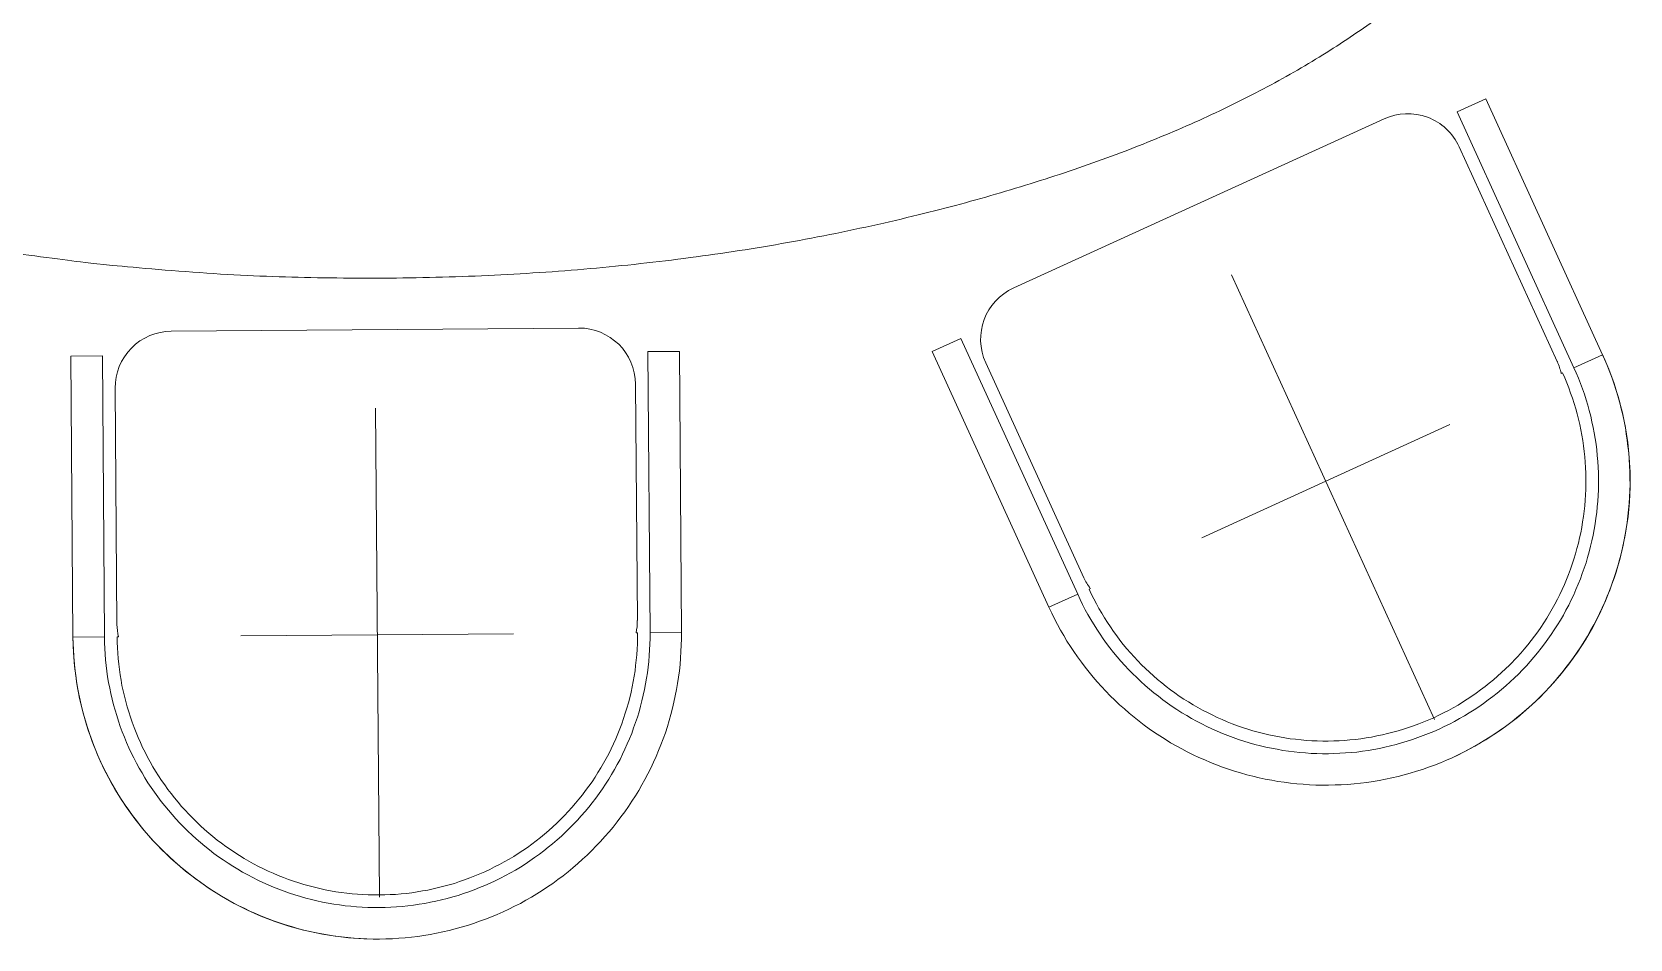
# Model space of a CAD drawing. Header units: millimetres. Extents: x 15905 to 65459, y 54615 to 76704.
# Drawn here: x 22887 to 24410, y 59474 to 60339 of the extents above; entities that cross this region are included whole.
import ezdxf

# ---------------------------------------------------------------- set-up
doc = ezdxf.new("R2010")
doc.units = ezdxf.units.MM
doc.layers.add('Столы', color=250, linetype='Continuous', lineweight=5)

# ---------------------------------------------------------------- blocks, each defined once
blk = doc.blocks.new('ОГ09 на8 персон стол1100х2300')
for p, q in [((-772.9, -384.4), (-745.6, -372)), ((-745.6, -372), (-634.3, -615.8)), ((-1195.5, -552.1), (-842.4, -390.9)), ((-661.5, -628.3), (-772.9, -384.4)), ((-771, -417.5), (-677.4, -622.4)), ((-794.3, -963.6), (-987.8, -539.7)), ((-1610.2, -590.4), (-1998.4, -593.4)), ((-1273.2, -612.8), (-1245.9, -600.4)), ((-1245.9, -600.4), (-1134.5, -844.2)), ((-2064.1, -616.9), (-2094.1, -617.1)), ((-2094.1, -617.1), (-2092.1, -885.1)), ((-2062.1, -884.9), (-2064.1, -616.9)), ((-1514.1, -612.8), (-1544.1, -612.9)), ((-1544.1, -612.9), (-1542.1, -880.9)), ((-1512.1, -880.7), (-1514.1, -612.8)), ((-1161.9, -856.6), (-1273.2, -612.8)), ((-1128.6, -828.4), (-1222.1, -623.5)), ((-677.4, -622.4), (-677.3, -622.7)), ((-634.3, -615.8), (-661.5, -628.3)), ((-631.8, -621.3), (-634.3, -615.8)), ((-629.5, -626.9), (-631.8, -621.3)), ((-673.7, -633.7), (-672.4, -633.2)), ((-673.7, -633.4), (-673.7, -633.7)), ((-672.4, -633.2), (-670.3, -638)), ((-670.3, -638), (-668.4, -642.7)), ((-661.5, -628.3), (-659.3, -633.2)), ((-659.3, -633.2), (-657.2, -638.2)), ((-657.2, -638.2), (-655.3, -643.2)), ((-627.2, -632.5), (-629.5, -626.9)), ((-625.1, -638.3), (-627.2, -632.5)), ((-623.1, -644), (-625.1, -638.3)), ((-2051.9, -647.7), (-2050.2, -872.9)), ((-1554.2, -869.1), (-1555.9, -643.9)), ((-668.4, -642.7), (-666.5, -647.5)), ((-666.5, -647.5), (-664.7, -652.4)), ((-664.7, -652.4), (-663, -657.3)), ((-655.3, -643.2), (-653.4, -648.4)), ((-653.4, -648.4), (-651.5, -653.5)), ((-651.5, -653.5), (-649.9, -658.7)), ((-621.2, -649.8), (-623.1, -644)), ((-619.5, -655.6), (-621.2, -649.8)), ((-1800.1, -1132.9), (-1803.7, -666.9)), ((-1800.1, -1132.9), (-1803.7, -666.9)), ((-663, -657.3), (-661.3, -662.3)), ((-661.3, -662.3), (-659.8, -667.3)), ((-659.8, -667.3), (-658.5, -672.2)), ((-649.9, -658.7), (-648.3, -663.9)), ((-648.3, -663.9), (-646.9, -669.1)), ((-646.9, -669.1), (-645.5, -674.4)), ((-617.9, -661.4), (-619.5, -655.6)), ((-616.4, -667.3), (-617.9, -661.4)), ((-615, -673.2), (-616.4, -667.3)), ((-779.8, -682.2), (-1016.3, -790.3)), ((-658.5, -672.2), (-657.1, -677.3)), ((-657.1, -677.3), (-656, -682.3)), ((-656, -682.3), (-654.9, -687.4)), ((-645.5, -674.4), (-644.3, -679.7)), ((-644.3, -679.7), (-643.1, -685.1)), ((-643.1, -685.1), (-642.2, -690.4)), ((-613.7, -679.2), (-615, -673.2)), ((-612.5, -685.1), (-613.7, -679.2)), ((-611.6, -691.1), (-612.5, -685.1)), ((-654.9, -687.4), (-654, -692.6)), ((-654, -692.6), (-653.1, -697.6)), ((-653.1, -697.6), (-652.4, -702.8)), ((-642.2, -690.4), (-641.2, -695.8)), ((-641.2, -695.8), (-640.4, -701.2)), ((-610.7, -697.2), (-611.6, -691.1)), ((-610, -703.2), (-610.7, -697.2)), ((-652.4, -702.8), (-651.7, -708)), ((-651.7, -708), (-651.2, -713.1)), ((-651.2, -713.1), (-650.8, -718.3)), ((-640.4, -701.2), (-639.7, -706.6)), ((-639.7, -706.6), (-639.2, -712)), ((-639.2, -712), (-638.8, -717.5)), ((-609.3, -709.2), (-610, -703.2)), ((-608.8, -715.3), (-609.3, -709.2)), ((-608.4, -721.3), (-608.8, -715.3)), ((-650.8, -718.3), (-650.4, -723.4)), ((-650.4, -723.4), (-650.1, -728.7)), ((-650.1, -728.7), (-650.1, -733.8)), ((-638.8, -717.5), (-638.4, -722.9)), ((-638.4, -722.9), (-638.2, -728.3)), ((-638.2, -728.3), (-638, -733.8)), ((-608.2, -727.4), (-608.4, -721.3)), ((-608.1, -733.4), (-608.2, -727.4)), ((-650.2, -744.3), (-650.4, -749.4)), ((-650.1, -739), (-650.2, -744.3)), ((-650.1, -733.8), (-650.1, -739)), ((-638.2, -744.6), (-638.4, -750.1)), ((-638.1, -739.2), (-638.2, -744.6)), ((-638, -733.8), (-638.1, -739.2)), ((-608.5, -751.7), (-608.2, -745.6)), ((-608.2, -745.6), (-608, -739.5)), ((-608, -739.5), (-608.1, -733.4)), ((-651.2, -759.8), (-651.8, -764.9)), ((-650.8, -754.6), (-651.2, -759.8)), ((-650.4, -749.4), (-650.8, -754.6)), ((-639.2, -760.9), (-639.8, -766.3)), ((-638.7, -755.5), (-639.2, -760.9)), ((-638.4, -750.1), (-638.7, -755.5)), ((-609.4, -763.7), (-608.9, -757.7)), ((-608.9, -757.7), (-608.5, -751.7)), ((-653.2, -775.2), (-654, -780.4)), ((-652.4, -770.1), (-653.2, -775.2)), ((-651.8, -764.9), (-652.4, -770.1)), ((-640.5, -771.8), (-641.3, -777.1)), ((-639.8, -766.3), (-640.5, -771.8)), ((-611.7, -781.9), (-610.7, -775.8)), ((-610.7, -775.8), (-610, -769.9)), ((-610, -769.9), (-609.4, -763.7)), ((-656.1, -790.5), (-657.3, -795.6)), ((-655, -785.5), (-656.1, -790.5)), ((-654, -780.4), (-655, -785.5)), ((-643.2, -787.8), (-644.4, -793.2)), ((-642.2, -782.5), (-643.2, -787.8)), ((-641.3, -777.1), (-642.2, -782.5)), ((-613.8, -793.8), (-612.7, -787.9)), ((-612.7, -787.9), (-611.7, -781.9)), ((-660, -805.6), (-661.5, -810.7)), ((-658.6, -800.7), (-660, -805.6)), ((-657.3, -795.6), (-658.6, -800.7)), ((-647, -803.7), (-648.5, -809)), ((-645.6, -798.4), (-647, -803.7)), ((-644.4, -793.2), (-645.6, -798.4)), ((-618, -811.5), (-616.5, -805.7)), ((-616.5, -805.7), (-615.1, -799.8)), ((-615.1, -799.8), (-613.8, -793.8)), ((-664.8, -820.4), (-666.7, -825.3)), ((-664.8, -820.4), (-661.5, -810.7)), ((-651.7, -819.4), (-653.5, -824.5)), ((-650, -814.2), (-651.7, -819.4)), ((-648.5, -809), (-650, -814.2)), ((-621.4, -823.2), (-619.7, -817.4)), ((-619.7, -817.4), (-618, -811.5)), ((-1128.6, -828.5), (-1128.6, -828.4)), ((-670.6, -834.9), (-672.7, -839.7)), ((-668.6, -830.1), (-670.6, -834.9)), ((-666.7, -825.3), (-668.6, -830.1)), ((-657.4, -834.6), (-659.6, -839.7)), ((-655.4, -829.6), (-657.4, -834.6)), ((-653.5, -824.5), (-655.4, -829.6)), ((-627.4, -840.4), (-625.3, -834.7)), ((-625.3, -834.7), (-623.3, -828.9)), ((-623.3, -828.9), (-621.4, -823.2)), ((-1134.5, -844.2), (-1161.9, -856.6)), ((-1132.2, -849.1), (-1134.5, -844.2)), ((-1134.5, -844.2), (-1134.5, -844.2)), ((-1129.8, -854), (-1132.2, -849.1)), ((-1123.6, -839.2), (-1122.4, -838.7)), ((-1121.5, -843.9), (-1123.6, -839.2)), ((-1123.6, -839.2), (-1123.6, -839.2)), ((-1122.4, -838.7), (-1122.4, -838.7)), ((-1119.1, -848.6), (-1121.5, -843.9)), ((-1116.7, -853.2), (-1119.1, -848.6)), ((-677.2, -849), (-679.6, -853.6)), ((-674.9, -844.3), (-677.2, -849)), ((-672.7, -839.7), (-674.9, -844.3)), ((-664.1, -849.6), (-666.5, -854.5)), ((-661.7, -844.7), (-664.1, -849.6)), ((-659.6, -839.7), (-661.7, -844.7)), ((-634.5, -857.2), (-632, -851.7)), ((-632, -851.7), (-629.7, -846)), ((-629.7, -846), (-627.4, -840.4)), ((-1161.9, -856.6), (-1161.9, -856.6)), ((-1161.9, -856.6), (-1159.2, -862.1)), ((-1159.2, -862.1), (-1156.6, -867.6)), ((-1156.6, -867.6), (-1153.8, -873)), ((-1127.3, -858.9), (-1129.8, -854)), ((-1124.7, -863.6), (-1127.3, -858.9)), ((-1122, -868.4), (-1124.7, -863.6)), ((-1114.3, -857.7), (-1116.7, -853.2)), ((-1111.6, -862.2), (-1114.3, -857.7)), ((-1109, -866.7), (-1111.6, -862.2)), ((-1106.2, -871.1), (-1109, -866.7)), ((-687.4, -867.1), (-690.2, -871.5)), ((-684.7, -862.7), (-687.4, -867.1)), ((-682.1, -858.1), (-684.7, -862.7)), ((-679.6, -853.6), (-682.1, -858.1)), ((-671.6, -864.1), (-674.4, -868.8)), ((-669.1, -859.3), (-671.6, -864.1)), ((-666.5, -854.5), (-669.1, -859.3)), ((-642.6, -873.5), (-639.8, -868.1)), ((-639.8, -868.1), (-637.1, -862.7)), ((-637.1, -862.7), (-634.5, -857.2)), ((-2050.2, -872.9), (-2050.2, -872.9)), ((-1932.1, -883.9), (-1672.1, -882)), ((-1554, -881), (-1555.4, -881)), ((-1555.4, -881), (-1555.4, -881)), ((-1554.2, -869.2), (-1554.2, -869.1)), ((-1554.1, -886.3), (-1554, -881)), ((-1554, -881), (-1554, -881)), ((-1542.1, -880.9), (-1512.1, -880.7)), ((-1542.1, -880.9), (-1512.1, -880.7)), ((-1542.1, -886.4), (-1542.1, -880.9)), ((-1542.1, -880.9), (-1542.1, -880.9)), ((-1512.1, -880.7), (-1512.1, -880.7)), ((-1512.1, -880.7), (-1512.1, -886.8)), ((-1153.8, -873), (-1150.8, -878.3)), ((-1150.8, -878.3), (-1147.8, -883.6)), ((-1116.3, -877.6), (-1122, -868.4)), ((-1113.2, -882.1), (-1116.3, -877.6)), ((-1110.1, -886.6), (-1113.2, -882.1)), ((-1103.3, -875.4), (-1106.2, -871.1)), ((-1100.3, -879.7), (-1103.3, -875.4)), ((-1097.3, -883.9), (-1100.3, -879.7)), ((-696, -880), (-699.1, -884.3)), ((-693.1, -875.8), (-696, -880)), ((-690.2, -871.5), (-693.1, -875.8)), ((-683.2, -882.6), (-686.3, -887)), ((-680.2, -878.1), (-683.2, -882.6)), ((-677.2, -873.4), (-680.2, -878.1)), ((-674.4, -868.8), (-677.2, -873.4)), ((-648.6, -884.1), (-645.6, -878.8)), ((-645.6, -878.8), (-642.6, -873.5)), ((-2092.1, -885.1), (-2062.1, -884.9)), ((-2092.1, -885.1), (-2062.1, -884.9)), ((-2091.9, -891.2), (-2092.1, -885.1)), ((-2091.7, -897.2), (-2091.9, -891.2)), ((-2091.3, -903.3), (-2091.7, -897.2)), ((-2062.1, -884.9), (-2062, -890.4)), ((-2062, -890.4), (-2061.8, -895.8)), ((-2061.8, -895.8), (-2061.4, -901.2)), ((-2048.7, -884.8), (-2050.1, -884.8)), ((-2050.1, -884.8), (-2050, -890)), ((-2050, -890), (-2049.8, -895.2)), ((-2049.8, -895.2), (-2049.5, -900.4)), ((-1554.8, -901.8), (-1554.5, -896.6)), ((-1554.5, -896.6), (-1554.2, -891.4)), ((-1554.2, -891.4), (-1554.1, -886.3)), ((-1542.8, -902.7), (-1542.5, -897.3)), ((-1542.5, -897.3), (-1542.2, -891.8)), ((-1542.2, -891.8), (-1542.1, -886.4)), ((-1512.3, -892.8), (-1512.6, -898.9)), ((-1512.1, -886.8), (-1512.3, -892.8)), ((-1147.8, -883.6), (-1144.7, -888.8)), ((-1144.7, -888.8), (-1141.4, -893.9)), ((-1141.4, -893.9), (-1138.1, -898.9)), ((-1106.9, -891), (-1110.1, -886.6)), ((-1103.7, -895.3), (-1106.9, -891)), ((-1100.3, -899.7), (-1103.7, -895.3)), ((-1094.2, -888), (-1097.3, -883.9)), ((-1091, -892.1), (-1094.2, -888)), ((-1087.7, -896.1), (-1091, -892.1)), ((-1084.2, -900), (-1087.7, -896.1)), ((-708.8, -896.5), (-712.2, -900.4)), ((-705.4, -892.4), (-708.8, -896.5)), ((-702.2, -888.4), (-705.4, -892.4)), ((-699.1, -884.3), (-702.2, -888.4)), ((-692.8, -895.7), (-696.1, -900)), ((-689.5, -891.5), (-692.8, -895.7)), ((-686.3, -887), (-689.5, -891.5)), ((-658.4, -899.4), (-655, -894.4)), ((-655, -894.4), (-651.8, -889.3)), ((-651.8, -889.3), (-648.6, -884.1)), ((-2090.9, -909.3), (-2091.3, -903.3)), ((-2090.2, -915.5), (-2090.9, -909.3)), ((-2061.4, -901.2), (-2061, -906.6)), ((-2061, -906.6), (-2060.5, -912)), ((-2060.5, -912), (-2059.8, -917.5)), ((-2049.5, -900.4), (-2049, -905.5)), ((-2049, -905.5), (-2048.5, -910.7)), ((-2048.5, -910.7), (-2047.8, -915.9)), ((-1556.4, -917.3), (-1555.8, -912.2)), ((-1555.8, -912.2), (-1555.3, -906.9)), ((-1555.3, -906.9), (-1554.8, -901.8)), ((-1544.6, -919), (-1543.9, -913.6)), ((-1543.9, -913.6), (-1543.3, -908.2)), ((-1543.3, -908.2), (-1542.8, -902.7)), ((-1513.5, -911.1), (-1514.1, -917.1)), ((-1512.9, -905), (-1513.5, -911.1)), ((-1512.6, -898.9), (-1512.9, -905)), ((-1138.1, -898.9), (-1134.6, -903.9)), ((-1134.6, -903.9), (-1131, -908.9)), ((-1131, -908.9), (-1127.4, -913.8)), ((-1127.4, -913.8), (-1123.6, -918.4)), ((-1096.8, -903.8), (-1100.3, -899.7)), ((-1093.3, -908), (-1096.8, -903.8)), ((-1089.6, -912), (-1093.3, -908)), ((-1085.9, -915.9), (-1089.6, -912)), ((-1080.8, -903.9), (-1084.2, -900)), ((-1077.2, -907.6), (-1080.8, -903.9)), ((-1073.6, -911.4), (-1077.2, -907.6)), ((-1069.9, -915.1), (-1073.6, -911.4)), ((-722.8, -911.7), (-726.6, -915.4)), ((-722.8, -911.7), (-715.6, -904.3)), ((-712.2, -900.4), (-715.6, -904.3)), ((-706.8, -912.3), (-710.6, -916.3)), ((-703.2, -908.3), (-706.8, -912.3)), ((-703.2, -908.3), (-696.1, -900)), ((-669.1, -914.1), (-665.4, -909.4)), ((-665.4, -909.4), (-661.8, -904.4)), ((-661.8, -904.4), (-658.4, -899.4)), ((-2089.5, -921.4), (-2090.2, -915.5)), ((-2088.7, -927.5), (-2089.5, -921.4)), ((-2087.7, -933.5), (-2088.7, -927.5)), ((-2059.8, -917.5), (-2059.1, -922.8)), ((-2059.1, -922.8), (-2058.1, -928.2)), ((-2058.1, -928.2), (-2057.1, -933.6)), ((-2047.8, -915.9), (-2047.1, -921)), ((-2047.1, -921), (-2046.3, -926.1)), ((-2046.3, -926.1), (-2045.4, -931.2)), ((-1559.1, -932.6), (-1558.2, -927.5)), ((-1558.2, -927.5), (-1557.3, -922.4)), ((-1557.3, -922.4), (-1556.4, -917.3)), ((-1546.3, -929.7), (-1545.4, -924.3)), ((-1545.4, -924.3), (-1544.6, -919)), ((-1514.9, -923.1), (-1515.8, -929.2)), ((-1514.1, -917.1), (-1514.9, -923.1)), ((-1123.6, -918.4), (-1119.8, -923.2)), ((-1119.8, -923.2), (-1115.8, -927.7)), ((-1115.8, -927.7), (-1111.7, -932.3)), ((-1082.1, -919.8), (-1085.9, -915.9)), ((-1078.2, -923.7), (-1082.1, -919.8)), ((-1074.3, -927.4), (-1078.2, -923.7)), ((-1070.2, -931.1), (-1074.3, -927.4)), ((-1066, -918.6), (-1069.9, -915.1)), ((-1062.2, -922.1), (-1066, -918.6)), ((-1058.3, -925.5), (-1062.2, -922.1)), ((-1054.4, -928.8), (-1058.3, -925.5)), ((-1050.3, -932), (-1054.4, -928.8)), ((-742.2, -929.1), (-746.2, -932.3)), ((-738.2, -925.8), (-742.2, -929.1)), ((-734.2, -922.4), (-738.2, -925.8)), ((-730.4, -918.9), (-734.2, -922.4)), ((-726.6, -915.4), (-730.4, -918.9)), ((-722.3, -927.8), (-726.3, -931.4)), ((-718.2, -924), (-722.3, -927.8)), ((-714.4, -920.3), (-718.2, -924)), ((-710.6, -916.3), (-714.4, -920.3)), ((-684.8, -932.7), (-680.7, -928.2)), ((-680.7, -928.2), (-676.8, -923.6)), ((-676.8, -923.6), (-672.9, -919)), ((-672.9, -919), (-669.1, -914.1)), ((-2086.5, -939.4), (-2087.7, -933.5)), ((-2085.3, -945.3), (-2086.5, -939.4)), ((-2057.1, -933.6), (-2056, -938.9)), ((-2056, -938.9), (-2054.7, -944.2)), ((-2054.7, -944.2), (-2053.4, -949.5)), ((-2045.4, -931.2), (-2044.3, -936.4)), ((-2044.3, -936.4), (-2043.1, -941.4)), ((-2043.1, -941.4), (-2041.8, -946.4)), ((-1562.7, -947.8), (-1561.4, -942.8)), ((-1561.4, -942.8), (-1560.2, -937.7)), ((-1560.2, -937.7), (-1559.1, -932.6)), ((-1549.8, -945.7), (-1548.6, -940.4)), ((-1548.6, -940.4), (-1547.4, -935.1)), ((-1547.4, -935.1), (-1546.3, -929.7)), ((-1518, -941), (-1519.3, -947)), ((-1516.8, -935.1), (-1518, -941)), ((-1515.8, -929.2), (-1516.8, -935.1)), ((-1111.7, -932.3), (-1107.6, -936.7)), ((-1107.6, -936.7), (-1103.4, -941.1)), ((-1103.4, -941.1), (-1099, -945.3)), ((-1066, -934.6), (-1070.2, -931.1)), ((-1061.9, -938.1), (-1066, -934.6)), ((-1057.6, -941.5), (-1061.9, -938.1)), ((-1053.3, -944.8), (-1057.6, -941.5)), ((-1046.1, -935.2), (-1050.3, -932)), ((-1041.9, -938.3), (-1046.1, -935.2)), ((-1037.7, -941.2), (-1041.9, -938.3)), ((-1033.4, -944.1), (-1037.7, -941.2)), ((-1028.9, -946.9), (-1033.4, -944.1)), ((-763.2, -944.3), (-767.6, -947.1)), ((-758.9, -941.4), (-763.2, -944.3)), ((-754.6, -938.4), (-758.9, -941.4)), ((-750.4, -935.4), (-754.6, -938.4)), ((-746.2, -932.3), (-750.4, -935.4)), ((-738.9, -941.8), (-743.3, -945)), ((-734.6, -938.4), (-738.9, -941.8)), ((-730.4, -935), (-734.6, -938.4)), ((-726.3, -931.4), (-730.4, -935)), ((-697.5, -945.8), (-693.2, -941.5)), ((-693.2, -941.5), (-688.9, -937.2)), ((-688.9, -937.2), (-684.8, -932.7)), ((-2083.9, -951.3), (-2085.3, -945.3)), ((-2082.4, -957.2), (-2083.9, -951.3)), ((-2080.8, -963), (-2082.4, -957.2)), ((-2053.4, -949.5), (-2052, -954.7)), ((-2052, -954.7), (-2050.4, -959.9)), ((-2041.8, -946.4), (-2040.5, -951.4)), ((-2040.5, -951.4), (-2039, -956.3)), ((-2039, -956.3), (-2037.4, -961.3)), ((-1567.3, -962.6), (-1565.7, -957.7)), ((-1565.7, -957.7), (-1564.1, -952.8)), ((-1564.1, -952.8), (-1562.7, -947.8)), ((-1554.2, -961.3), (-1552.6, -956.2)), ((-1552.6, -956.2), (-1551.2, -951)), ((-1551.2, -951), (-1549.8, -945.7)), ((-1522.2, -958.8), (-1523.8, -964.7)), ((-1520.6, -952.9), (-1522.2, -958.8)), ((-1519.3, -947), (-1520.6, -952.9)), ((-1099, -945.3), (-1094.5, -949.5)), ((-1094.5, -949.5), (-1090, -953.5)), ((-1090, -953.5), (-1085.5, -957.5)), ((-1085.5, -957.5), (-1080.8, -961.4)), ((-1048.9, -948), (-1053.3, -944.8)), ((-1044.5, -951.1), (-1048.9, -948)), ((-1039.9, -954.1), (-1044.5, -951.1)), ((-1035.3, -957.1), (-1039.9, -954.1)), ((-1030.6, -959.8), (-1035.3, -957.1)), ((-1024.5, -949.5), (-1028.9, -946.9)), ((-1020, -952.1), (-1024.5, -949.5)), ((-1015.5, -954.7), (-1020, -952.1)), ((-1010.9, -957), (-1015.5, -954.7)), ((-1006.2, -959.3), (-1010.9, -957)), ((-1001.5, -961.6), (-1006.2, -959.3)), ((-790.4, -959.6), (-795.1, -961.9)), ((-785.7, -957.3), (-790.4, -959.6)), ((-781.1, -954.9), (-785.7, -957.3)), ((-776.5, -952.4), (-781.1, -954.9)), ((-772, -949.9), (-776.5, -952.4)), ((-767.6, -947.1), (-772, -949.9)), ((-761.3, -957.4), (-765.9, -960.1)), ((-756.6, -954.4), (-761.3, -957.4)), ((-752.1, -951.4), (-756.6, -954.4)), ((-747.7, -948.3), (-752.1, -951.4)), ((-743.3, -945), (-747.7, -948.3)), ((-715.8, -961.8), (-711.1, -957.9)), ((-711.1, -957.9), (-706.4, -953.9)), ((-706.4, -953.9), (-702, -949.8)), ((-702, -949.8), (-697.5, -945.8)), ((-2079.1, -968.8), (-2080.8, -963)), ((-2077.2, -974.6), (-2079.1, -968.8)), ((-2075.2, -980.4), (-2077.2, -974.6)), ((-2050.4, -959.9), (-2048.7, -965.1)), ((-2048.7, -965.1), (-2047, -970.3)), ((-2047, -970.3), (-2045.1, -975.4)), ((-2037.4, -961.3), (-2035.7, -966.3)), ((-2035.7, -966.3), (-2033.9, -971.1)), ((-2033.9, -971.1), (-2031.9, -976)), ((-1572.8, -977.3), (-1570.8, -972.5)), ((-1570.8, -972.5), (-1569, -967.6)), ((-1569, -967.6), (-1567.3, -962.6)), ((-1559.6, -976.8), (-1557.7, -971.6)), ((-1557.7, -971.6), (-1555.9, -966.5)), ((-1555.9, -966.5), (-1554.2, -961.3)), ((-1525.6, -970.4), (-1527.5, -976.2)), ((-1523.8, -964.7), (-1525.6, -970.4)), ((-1080.8, -961.4), (-1076, -965.2)), ((-1076, -965.2), (-1071.2, -968.9)), ((-1071.2, -968.9), (-1066.3, -972.5)), ((-1066.3, -972.5), (-1061.3, -975.9)), ((-1025.9, -962.6), (-1030.6, -959.8)), ((-1021.1, -965.2), (-1025.9, -962.6)), ((-1016.3, -967.8), (-1021.1, -965.2)), ((-1011.5, -970.2), (-1016.3, -967.8)), ((-1006.5, -972.5), (-1011.5, -970.2)), ((-1001.5, -974.7), (-1006.5, -972.5)), ((-996.8, -963.7), (-1001.5, -961.6)), ((-996.5, -976.9), (-1001.5, -974.7)), ((-992, -965.7), (-996.8, -963.7)), ((-987.2, -967.6), (-992, -965.7)), ((-982.3, -969.5), (-987.2, -967.6)), ((-977.4, -971.2), (-982.3, -969.5)), ((-972.4, -972.8), (-977.4, -971.2)), ((-967.5, -974.3), (-972.4, -972.8)), ((-962.5, -975.7), (-967.5, -974.3)), ((-829.1, -974.4), (-834.1, -975.8)), ((-824.1, -972.9), (-829.1, -974.4)), ((-819.2, -971.3), (-824.1, -972.9)), ((-814.3, -969.6), (-819.2, -971.3)), ((-809.4, -967.8), (-814.3, -969.6)), ((-804.6, -965.9), (-809.4, -967.8)), ((-799.8, -963.9), (-804.6, -965.9)), ((-795.1, -961.9), (-799.8, -963.9)), ((-790, -972.7), (-795.1, -975)), ((-785.2, -970.4), (-790, -972.7)), ((-780.2, -968), (-785.2, -970.4)), ((-775.4, -965.4), (-780.2, -968)), ((-770.6, -962.8), (-775.4, -965.4)), ((-765.9, -960.1), (-770.6, -962.8)), ((-735.3, -976.2), (-730.3, -972.7)), ((-730.3, -972.7), (-725.4, -969.2)), ((-725.4, -969.2), (-720.5, -965.5)), ((-720.5, -965.5), (-715.8, -961.8)), ((-2073.2, -986), (-2075.2, -980.4)), ((-2070.9, -991.7), (-2073.2, -986)), ((-2045.1, -975.4), (-2043.1, -980.5)), ((-2043.1, -980.5), (-2041, -985.5)), ((-2041, -985.5), (-2038.9, -990.5)), ((-2031.9, -976), (-2030, -980.7)), ((-2030, -980.7), (-2027.8, -985.5)), ((-2027.8, -985.5), (-2025.7, -990.2)), ((-1579.1, -991.5), (-1576.9, -986.8)), ((-1576.9, -986.8), (-1574.7, -982)), ((-1574.7, -982), (-1572.8, -977.3)), ((-1566, -991.8), (-1563.8, -986.9)), ((-1563.8, -986.9), (-1561.7, -981.9)), ((-1561.7, -981.9), (-1559.6, -976.8)), ((-1531.7, -987.7), (-1533.9, -993.3)), ((-1529.5, -981.9), (-1531.7, -987.7)), ((-1527.5, -976.2), (-1529.5, -981.9)), ((-1061.3, -975.9), (-1056.3, -979.3)), ((-1056.3, -979.3), (-1051.1, -982.5)), ((-1051.1, -982.5), (-1046, -985.7)), ((-1046, -985.7), (-1040.6, -988.7)), ((-1040.6, -988.7), (-1035.3, -991.7)), ((-991.5, -978.9), (-996.5, -976.9)), ((-986.4, -980.8), (-991.5, -978.9)), ((-981.2, -982.6), (-986.4, -980.8)), ((-976.1, -984.3), (-981.2, -982.6)), ((-970.9, -985.8), (-976.1, -984.3)), ((-965.6, -987.3), (-970.9, -985.8)), ((-960.3, -988.7), (-965.6, -987.3)), ((-957.5, -977), (-962.5, -975.7)), ((-955.1, -989.9), (-960.3, -988.7)), ((-952.4, -978.2), (-957.5, -977)), ((-949.7, -991), (-955.1, -989.9)), ((-947.3, -979.3), (-952.4, -978.2)), ((-942.2, -980.2), (-947.3, -979.3)), ((-937.1, -981.1), (-942.2, -980.2)), ((-931.9, -981.9), (-937.1, -981.1)), ((-926.8, -982.5), (-931.9, -981.9)), ((-921.6, -983.1), (-926.8, -982.5)), ((-916.4, -983.5), (-921.6, -983.1)), ((-911.3, -983.9), (-916.4, -983.5)), ((-906.1, -984.1), (-911.3, -983.9)), ((-900.9, -984.2), (-906.1, -984.1)), ((-895.7, -984.2), (-900.9, -984.2)), ((-890.5, -984.1), (-895.7, -984.2)), ((-885.3, -983.8), (-890.5, -984.1)), ((-880.1, -983.5), (-885.3, -983.8)), ((-875, -983.1), (-880.1, -983.5)), ((-869.8, -982.6), (-875, -983.1)), ((-864.6, -981.9), (-869.8, -982.6)), ((-859.5, -981.2), (-864.6, -981.9)), ((-854.4, -980.3), (-859.5, -981.2)), ((-849.3, -979.3), (-854.4, -980.3)), ((-844.1, -978.3), (-849.3, -979.3)), ((-841.6, -990), (-846.9, -991.2)), ((-839.1, -977.1), (-844.1, -978.3)), ((-836.3, -988.8), (-841.6, -990)), ((-834.1, -975.8), (-839.1, -977.1)), ((-831, -987.4), (-836.3, -988.8)), ((-825.7, -986), (-831, -987.4)), ((-820.6, -984.4), (-825.7, -986)), ((-815.4, -982.8), (-820.6, -984.4)), ((-810.3, -980.9), (-815.4, -982.8)), ((-805.1, -979), (-810.3, -980.9)), ((-800.1, -977), (-805.1, -979)), ((-795.1, -975), (-800.1, -977)), ((-761.3, -992), (-756, -989)), ((-756, -989), (-750.6, -986)), ((-750.6, -986), (-745.5, -982.9)), ((-745.5, -982.9), (-740.3, -979.6)), ((-740.3, -979.6), (-735.3, -976.2)), ((-2068.6, -997.3), (-2070.9, -991.7)), ((-2066.1, -1002.9), (-2068.6, -997.3)), ((-2063.5, -1008.4), (-2066.1, -1002.9)), ((-2038.9, -990.5), (-2036.5, -995.4)), ((-2036.5, -995.4), (-2034.1, -1000.3)), ((-2034.1, -1000.3), (-2031.5, -1005.1)), ((-2031.5, -1005.1), (-2028.9, -1009.9)), ((-2025.7, -990.2), (-2023.4, -994.9)), ((-2023.4, -994.9), (-2021, -999.4)), ((-2021, -999.4), (-2018.6, -1004)), ((-2018.6, -1004), (-2015.9, -1008.6)), ((-1586.4, -1005.3), (-1583.8, -1000.8)), ((-1583.8, -1000.8), (-1581.5, -996.2)), ((-1581.5, -996.2), (-1579.1, -991.5)), ((-1573.3, -1006.4), (-1570.7, -1001.6)), ((-1570.7, -1001.6), (-1568.4, -996.8)), ((-1568.4, -996.8), (-1566, -991.8)), ((-1538.7, -1004.4), (-1541.3, -1009.9)), ((-1536.3, -998.9), (-1538.7, -1004.4)), ((-1533.9, -993.3), (-1536.3, -998.9)), ((-1035.3, -991.7), (-1030, -994.4)), ((-1030, -994.4), (-1024.5, -997.2)), ((-1024.5, -997.2), (-1019.1, -999.8)), ((-1019.1, -999.8), (-1013.4, -1002.2)), ((-1013.4, -1002.2), (-1007.9, -1004.6)), ((-1007.9, -1004.6), (-1002.2, -1006.8)), ((-944.4, -992), (-949.7, -991)), ((-939, -993), (-944.4, -992)), ((-933.6, -993.8), (-939, -993)), ((-922.8, -995.1), (-933.6, -993.8)), ((-917.4, -995.5), (-922.8, -995.1)), ((-912, -995.9), (-917.4, -995.5)), ((-906.5, -996.1), (-912, -995.9)), ((-901.1, -996.2), (-906.5, -996.1)), ((-895.5, -996.2), (-901.1, -996.2)), ((-890.2, -996.1), (-895.5, -996.2)), ((-884.7, -995.8), (-890.2, -996.1)), ((-879.3, -995.5), (-884.7, -995.8)), ((-873.9, -995), (-879.3, -995.5)), ((-868.4, -994.6), (-873.9, -995)), ((-863, -993.8), (-868.4, -994.6)), ((-857.7, -993.1), (-863, -993.8)), ((-852.3, -992.1), (-857.7, -993.1)), ((-846.9, -991.2), (-852.3, -992.1)), ((-794.4, -1007.1), (-788.7, -1004.8)), ((-788.7, -1004.8), (-783.1, -1002.5)), ((-783.1, -1002.5), (-777.6, -1000)), ((-777.6, -1000), (-772.1, -997.5)), ((-772.1, -997.5), (-766.6, -994.7)), ((-766.6, -994.7), (-761.3, -992)), ((-2060.9, -1013.8), (-2063.5, -1008.4)), ((-2058, -1019.2), (-2060.9, -1013.8)), ((-2055.2, -1024.6), (-2058, -1019.2)), ((-2028.9, -1009.9), (-2026.3, -1014.6)), ((-2026.3, -1014.6), (-2023.5, -1019.2)), ((-2023.5, -1019.2), (-2020.6, -1023.9)), ((-2015.9, -1008.6), (-2013.3, -1012.9)), ((-2013.3, -1012.9), (-2010.5, -1017.4)), ((-2010.5, -1017.4), (-2007.6, -1021.7)), ((-1597.4, -1022.9), (-1594.5, -1018.6)), ((-1594.5, -1018.6), (-1591.7, -1014.2)), ((-1591.7, -1014.2), (-1589, -1009.8)), ((-1589, -1009.8), (-1586.4, -1005.3)), ((-1581.5, -1020.6), (-1578.8, -1015.9)), ((-1578.8, -1015.9), (-1575.9, -1011.2)), ((-1575.9, -1011.2), (-1573.3, -1006.4)), ((-1544.1, -1015.3), (-1546.9, -1020.7)), ((-1541.3, -1009.9), (-1544.1, -1015.3)), ((-1002.2, -1006.8), (-996.5, -1009)), ((-996.5, -1009), (-990.8, -1010.9)), ((-990.8, -1010.9), (-985.1, -1012.9)), ((-985.1, -1012.9), (-979.3, -1014.6)), ((-979.3, -1014.6), (-973.4, -1016.3)), ((-973.4, -1016.3), (-967.5, -1017.7)), ((-967.5, -1017.7), (-961.6, -1019.2)), ((-961.6, -1019.2), (-955.7, -1020.4)), ((-955.7, -1020.4), (-949.6, -1021.6)), ((-841.1, -1020.5), (-835.1, -1019.3)), ((-835.1, -1019.3), (-829.1, -1017.9)), ((-829.1, -1017.9), (-823.3, -1016.4)), ((-823.3, -1016.4), (-817.5, -1014.8)), ((-817.5, -1014.8), (-811.6, -1013)), ((-811.6, -1013), (-805.9, -1011.2)), ((-805.9, -1011.2), (-800.1, -1009.1)), ((-800.1, -1009.1), (-794.4, -1007.1)), ((-2052.1, -1029.9), (-2055.2, -1024.6)), ((-2048.9, -1035), (-2052.1, -1029.9)), ((-2045.8, -1040.2), (-2048.9, -1035)), ((-2020.6, -1023.9), (-2017.6, -1028.5)), ((-2017.6, -1028.5), (-2014.5, -1032.9)), ((-2014.5, -1032.9), (-2011.3, -1037.3)), ((-2007.6, -1021.7), (-2004.6, -1025.9)), ((-2004.6, -1025.9), (-2001.7, -1030.2)), ((-2001.7, -1030.2), (-1998.5, -1034.3)), ((-1998.5, -1034.3), (-1995.3, -1038.4)), ((-1609.8, -1039.5), (-1606.6, -1035.5)), ((-1606.6, -1035.5), (-1603.5, -1031.4)), ((-1603.5, -1031.4), (-1600.4, -1027.2)), ((-1600.4, -1027.2), (-1597.4, -1022.9)), ((-1593.9, -1038.6), (-1590.6, -1034.2)), ((-1590.6, -1034.2), (-1587.5, -1029.7)), ((-1587.5, -1029.7), (-1584.4, -1025.1)), ((-1584.4, -1025.1), (-1581.5, -1020.6)), ((-1552.9, -1031.2), (-1556, -1036.4)), ((-1549.8, -1026), (-1552.9, -1031.2)), ((-1546.9, -1020.7), (-1549.8, -1026)), ((-949.6, -1021.6), (-943.7, -1022.6)), ((-943.7, -1022.6), (-937.7, -1023.5)), ((-937.7, -1023.5), (-931.7, -1024.2)), ((-931.7, -1024.2), (-925.6, -1024.9)), ((-925.6, -1024.9), (-919.5, -1025.4)), ((-919.5, -1025.4), (-913.5, -1025.8)), ((-913.5, -1025.8), (-907.5, -1026.1)), ((-907.5, -1026.1), (-901.3, -1026.2)), ((-901.3, -1026.2), (-895.3, -1026.1)), ((-895.3, -1026.1), (-889.2, -1026)), ((-889.2, -1026), (-883.2, -1025.9)), ((-883.2, -1025.9), (-877.2, -1025.5)), ((-877.2, -1025.5), (-871.1, -1025)), ((-871.1, -1025), (-865, -1024.3)), ((-865, -1024.3), (-859, -1023.6)), ((-859, -1023.6), (-853, -1022.7)), ((-853, -1022.7), (-847.1, -1021.7)), ((-847.1, -1021.7), (-841.1, -1020.5)), ((-2042.4, -1045.3), (-2045.8, -1040.2)), ((-2039, -1050.2), (-2042.4, -1045.3)), ((-2035.4, -1055.2), (-2039, -1050.2)), ((-2011.3, -1037.3), (-2008, -1041.7)), ((-2008, -1041.7), (-2004.6, -1045.9)), ((-2004.6, -1045.9), (-2001.2, -1050.2)), ((-2001.2, -1050.2), (-1997.6, -1054.3)), ((-1995.3, -1038.4), (-1992, -1042.4)), ((-1992, -1042.4), (-1988.6, -1046.4)), ((-1988.6, -1046.4), (-1985.2, -1050.2)), ((-1985.2, -1050.2), (-1981.6, -1054)), ((-1620, -1051.4), (-1616.6, -1047.4)), ((-1616.6, -1047.4), (-1613.1, -1043.5)), ((-1613.1, -1043.5), (-1609.8, -1039.5)), ((-1604, -1051.4), (-1600.5, -1047.1)), ((-1600.5, -1047.1), (-1597.1, -1042.9)), ((-1597.1, -1042.9), (-1593.9, -1038.6)), ((-1562.7, -1046.6), (-1566.2, -1051.6)), ((-1559.3, -1041.6), (-1562.7, -1046.6)), ((-1556, -1036.4), (-1559.3, -1041.6)), ((-2031.7, -1060), (-2035.4, -1055.2)), ((-2028, -1064.7), (-2031.7, -1060)), ((-2024.1, -1069.5), (-2028, -1064.7)), ((-1997.6, -1054.3), (-1994, -1058.3)), ((-1994, -1058.3), (-1990.3, -1062.4)), ((-1990.3, -1062.4), (-1986.5, -1066.2)), ((-1986.5, -1066.2), (-1982.6, -1070)), ((-1981.6, -1054), (-1977.9, -1057.8)), ((-1977.9, -1057.8), (-1974.2, -1061.4)), ((-1974.2, -1061.4), (-1970.5, -1064.9)), ((-1970.5, -1064.9), (-1966.6, -1068.5)), ((-1638.6, -1069.4), (-1634.8, -1066)), ((-1634.8, -1066), (-1631, -1062.4)), ((-1631, -1062.4), (-1627.2, -1058.7)), ((-1627.2, -1058.7), (-1623.6, -1055.1)), ((-1623.6, -1055.1), (-1620, -1051.4)), ((-1618.7, -1067.3), (-1614.9, -1063.4)), ((-1614.9, -1063.4), (-1611.2, -1059.5)), ((-1611.2, -1059.5), (-1607.6, -1055.4)), ((-1607.6, -1055.4), (-1604, -1051.4)), ((-1577.3, -1066.1), (-1581.1, -1070.7)), ((-1573.4, -1061.3), (-1577.3, -1066.1)), ((-1569.8, -1056.5), (-1573.4, -1061.3)), ((-1566.2, -1051.6), (-1569.8, -1056.5)), ((-2020.2, -1074.1), (-2024.1, -1069.5)), ((-2016.2, -1078.6), (-2020.2, -1074.1)), ((-2012, -1083.1), (-2016.2, -1078.6)), ((-1982.6, -1070), (-1978.6, -1073.8)), ((-1978.6, -1073.8), (-1974.6, -1077.4)), ((-1974.6, -1077.4), (-1970.5, -1081)), ((-1970.5, -1081), (-1966.3, -1084.5)), ((-1966.6, -1068.5), (-1962.7, -1071.9)), ((-1962.7, -1071.9), (-1958.7, -1075.2)), ((-1958.7, -1075.2), (-1954.6, -1078.5)), ((-1954.6, -1078.5), (-1950.6, -1081.6)), ((-1654.8, -1082.5), (-1650.6, -1079.3)), ((-1650.6, -1079.3), (-1646.6, -1076.1)), ((-1646.6, -1076.1), (-1642.6, -1072.8)), ((-1642.6, -1072.8), (-1638.6, -1069.4)), ((-1634.9, -1082), (-1630.7, -1078.4)), ((-1630.7, -1078.4), (-1626.6, -1074.8)), ((-1626.6, -1074.8), (-1622.7, -1071.1)), ((-1622.7, -1071.1), (-1618.7, -1067.3)), ((-1589.2, -1079.8), (-1593.3, -1084.2)), ((-1585.2, -1075.3), (-1589.2, -1079.8)), ((-1581.1, -1070.7), (-1585.2, -1075.3)), ((-2007.7, -1087.4), (-2012, -1083.1)), ((-2003.4, -1091.6), (-2007.7, -1087.4)), ((-1999, -1095.8), (-2003.4, -1091.6)), ((-1994.5, -1099.9), (-1999, -1095.8)), ((-1966.3, -1084.5), (-1962.1, -1087.9)), ((-1962.1, -1087.9), (-1957.7, -1091.2)), ((-1957.7, -1091.2), (-1953.3, -1094.4)), ((-1953.3, -1094.4), (-1948.9, -1097.5)), ((-1950.6, -1081.6), (-1946.3, -1084.6)), ((-1946.3, -1084.6), (-1942.1, -1087.6)), ((-1942.1, -1087.6), (-1937.8, -1090.5)), ((-1937.8, -1090.5), (-1933.4, -1093.3)), ((-1933.4, -1093.3), (-1929, -1096.1)), ((-1929, -1096.1), (-1924.4, -1098.6)), ((-1681, -1099.3), (-1676.5, -1096.7)), ((-1676.5, -1096.7), (-1672, -1094.1)), ((-1672, -1094.1), (-1667.7, -1091.3)), ((-1667.7, -1091.3), (-1663.3, -1088.5)), ((-1663.3, -1088.5), (-1659, -1085.5)), ((-1659, -1085.5), (-1654.8, -1082.5)), ((-1656.6, -1098.4), (-1652.1, -1095.3)), ((-1652.1, -1095.3), (-1647.6, -1092.1)), ((-1647.6, -1092.1), (-1643.3, -1088.8)), ((-1643.3, -1088.8), (-1639.1, -1085.4)), ((-1639.1, -1085.4), (-1634.9, -1082)), ((-1602, -1092.8), (-1606.5, -1096.9)), ((-1597.6, -1088.6), (-1602, -1092.8)), ((-1593.3, -1084.2), (-1597.6, -1088.6)), ((-1989.9, -1103.9), (-1994.5, -1099.9)), ((-1985.3, -1107.7), (-1989.9, -1103.9)), ((-1980.5, -1111.5), (-1985.3, -1107.7)), ((-1975.7, -1115.2), (-1980.5, -1111.5)), ((-1948.9, -1097.5), (-1944.3, -1100.5)), ((-1944.3, -1100.5), (-1939.7, -1103.4)), ((-1939.7, -1103.4), (-1935, -1106.4)), ((-1935, -1106.4), (-1930.4, -1109.1)), ((-1930.4, -1109.1), (-1925.6, -1111.7)), ((-1925.6, -1111.7), (-1920.7, -1114.2)), ((-1924.4, -1098.6), (-1919.9, -1101.1)), ((-1919.9, -1101.1), (-1915.3, -1103.6)), ((-1915.3, -1103.6), (-1910.6, -1105.9)), ((-1910.6, -1105.9), (-1906, -1108.1)), ((-1906, -1108.1), (-1901.2, -1110.2)), ((-1901.2, -1110.2), (-1896.5, -1112.2)), ((-1709.1, -1112.7), (-1704.2, -1110.8)), ((-1704.2, -1110.8), (-1699.5, -1108.7)), ((-1699.5, -1108.7), (-1694.8, -1106.5)), ((-1694.8, -1106.5), (-1690.2, -1104.2)), ((-1690.2, -1104.2), (-1685.5, -1101.9)), ((-1685.5, -1101.9), (-1681, -1099.3)), ((-1679.9, -1112.3), (-1675.1, -1109.8)), ((-1675.1, -1109.8), (-1670.4, -1107.1)), ((-1670.4, -1107.1), (-1665.7, -1104.3)), ((-1665.7, -1104.3), (-1661.1, -1101.4)), ((-1661.1, -1101.4), (-1656.6, -1098.4)), ((-1620.2, -1108.8), (-1625, -1112.5)), ((-1615.6, -1104.9), (-1620.2, -1108.8)), ((-1611, -1101), (-1615.6, -1104.9)), ((-1606.5, -1096.9), (-1611, -1101)), ((-1970.7, -1118.8), (-1975.7, -1115.2)), ((-1965.8, -1122.3), (-1970.7, -1118.8)), ((-1960.7, -1125.7), (-1965.8, -1122.3)), ((-1955.6, -1129), (-1960.7, -1125.7)), ((-1920.7, -1114.2), (-1916, -1116.7)), ((-1916, -1116.7), (-1911, -1119)), ((-1911, -1119), (-1906.1, -1121.2)), ((-1906.1, -1121.2), (-1901.1, -1123.4)), ((-1901.1, -1123.4), (-1896, -1125.3)), ((-1896.5, -1112.2), (-1891.6, -1114.2)), ((-1896, -1125.3), (-1890.8, -1127.3)), ((-1891.6, -1114.2), (-1886.7, -1116)), ((-1886.7, -1116), (-1881.9, -1117.8)), ((-1881.9, -1117.8), (-1876.9, -1119.4)), ((-1876.9, -1119.4), (-1872, -1120.8)), ((-1872, -1120.8), (-1867, -1122.3)), ((-1867, -1122.3), (-1862, -1123.5)), ((-1862, -1123.5), (-1856.9, -1124.8)), ((-1856.9, -1124.8), (-1851.8, -1125.9)), ((-1851.8, -1125.9), (-1846.7, -1126.9)), ((-1846.7, -1126.9), (-1841.6, -1127.8)), ((-1764, -1128), (-1758.9, -1127.1)), ((-1758.9, -1127.1), (-1753.8, -1126.2)), ((-1753.8, -1126.2), (-1748.7, -1125.1)), ((-1748.7, -1125.1), (-1743.7, -1123.9)), ((-1743.7, -1123.9), (-1738.6, -1122.6)), ((-1738.6, -1122.6), (-1733.6, -1121.3)), ((-1733.6, -1121.3), (-1728.6, -1119.8)), ((-1728.6, -1119.8), (-1723.7, -1118.2)), ((-1723.7, -1118.2), (-1718.8, -1116.5)), ((-1718.8, -1116.5), (-1713.9, -1114.7)), ((-1714.7, -1127.8), (-1709.6, -1125.9)), ((-1713.9, -1114.7), (-1709.1, -1112.7)), ((-1709.6, -1125.9), (-1704.5, -1123.9)), ((-1704.5, -1123.9), (-1699.5, -1121.9)), ((-1699.5, -1121.9), (-1694.6, -1119.6)), ((-1694.6, -1119.6), (-1689.6, -1117.3)), ((-1689.6, -1117.3), (-1684.7, -1114.9)), ((-1684.7, -1114.9), (-1679.9, -1112.3)), ((-1644.9, -1126.5), (-1649.9, -1129.8)), ((-1639.8, -1123.2), (-1644.9, -1126.5)), ((-1634.8, -1119.8), (-1639.8, -1123.2)), ((-1629.9, -1116.2), (-1634.8, -1119.8)), ((-1625, -1112.5), (-1629.9, -1116.2)), ((-1950.5, -1132.1), (-1955.6, -1129)), ((-1945.2, -1135.2), (-1950.5, -1132.1)), ((-1939.9, -1138.1), (-1945.2, -1135.2)), ((-1934.5, -1140.9), (-1939.9, -1138.1)), ((-1929, -1143.6), (-1934.5, -1140.9)), ((-1890.8, -1127.3), (-1885.7, -1129.1)), ((-1885.7, -1129.1), (-1880.5, -1130.8)), ((-1880.5, -1130.8), (-1875.4, -1132.3)), ((-1875.4, -1132.3), (-1870.2, -1133.9)), ((-1870.2, -1133.9), (-1864.9, -1135.2)), ((-1864.9, -1135.2), (-1859.6, -1136.5)), ((-1859.6, -1136.5), (-1854.2, -1137.6)), ((-1854.2, -1137.6), (-1848.8, -1138.7)), ((-1848.8, -1138.7), (-1843.5, -1139.6)), ((-1843.5, -1139.6), (-1838.1, -1140.4)), ((-1841.6, -1127.8), (-1836.4, -1128.5)), ((-1838.1, -1140.4), (-1832.7, -1141.1)), ((-1836.4, -1128.5), (-1831.2, -1129.2)), ((-1832.7, -1141.1), (-1827.3, -1141.7)), ((-1831.2, -1129.2), (-1826.1, -1129.8)), ((-1827.3, -1141.7), (-1821.9, -1142.1)), ((-1826.1, -1129.8), (-1821, -1130.2)), ((-1821.9, -1142.1), (-1816.4, -1142.5)), ((-1821, -1130.2), (-1815.8, -1130.5)), ((-1815.8, -1130.5), (-1810.6, -1130.8)), ((-1810.6, -1130.8), (-1805.5, -1130.9)), ((-1805.5, -1130.9), (-1800.2, -1130.9)), ((-1800.2, -1130.9), (-1795, -1130.8)), ((-1795, -1130.8), (-1789.8, -1130.6)), ((-1789.8, -1130.6), (-1784.7, -1130.3)), ((-1789.3, -1142.6), (-1783.8, -1142.2)), ((-1784.7, -1130.3), (-1779.4, -1129.9)), ((-1783.8, -1142.2), (-1778.4, -1141.9)), ((-1779.4, -1129.9), (-1774.3, -1129.4)), ((-1778.4, -1141.9), (-1773, -1141.3)), ((-1774.3, -1129.4), (-1769.1, -1128.7)), ((-1773, -1141.3), (-1767.6, -1140.6)), ((-1769.1, -1128.7), (-1764, -1128)), ((-1767.6, -1140.6), (-1762.2, -1139.8)), ((-1762.2, -1139.8), (-1756.8, -1139)), ((-1756.8, -1139), (-1751.4, -1137.9)), ((-1751.4, -1137.9), (-1746.1, -1136.8)), ((-1746.1, -1136.8), (-1740.8, -1135.6)), ((-1740.8, -1135.6), (-1735.5, -1134.2)), ((-1735.5, -1134.2), (-1730.2, -1132.8)), ((-1730.2, -1132.8), (-1725.1, -1131.3)), ((-1725.1, -1131.3), (-1719.9, -1129.6)), ((-1719.9, -1129.6), (-1714.7, -1127.8)), ((-1671.2, -1141.7), (-1676.6, -1144.3)), ((-1665.7, -1138.9), (-1671.2, -1141.7)), ((-1660.5, -1136), (-1665.7, -1138.9)), ((-1655.2, -1132.9), (-1660.5, -1136)), ((-1649.9, -1129.8), (-1655.2, -1132.9)), ((-1923.5, -1146.3), (-1929, -1143.6)), ((-1918.1, -1148.7), (-1923.5, -1146.3)), ((-1912.4, -1151.1), (-1918.1, -1148.7)), ((-1906.8, -1153.3), (-1912.4, -1151.1)), ((-1901.1, -1155.5), (-1906.8, -1153.3)), ((-1895.4, -1157.5), (-1901.1, -1155.5)), ((-1889.6, -1159.4), (-1895.4, -1157.5)), ((-1816.4, -1142.5), (-1811, -1142.8)), ((-1811, -1142.8), (-1805.6, -1142.9)), ((-1805.6, -1142.9), (-1800.1, -1142.9)), ((-1800.1, -1142.9), (-1794.7, -1142.8)), ((-1794.7, -1142.8), (-1789.3, -1142.6)), ((-1704.7, -1156), (-1710.4, -1158.1)), ((-1699, -1153.9), (-1704.7, -1156)), ((-1693.3, -1151.8), (-1699, -1153.9)), ((-1687.7, -1149.4), (-1693.3, -1151.8)), ((-1682.1, -1146.9), (-1687.7, -1149.4)), ((-1676.6, -1144.3), (-1682.1, -1146.9)), ((-1883.8, -1161.1), (-1889.6, -1159.4)), ((-1878, -1162.8), (-1883.8, -1161.1)), ((-1872.1, -1164.3), (-1878, -1162.8)), ((-1866.2, -1165.7), (-1872.1, -1164.3)), ((-1860.2, -1167.1), (-1866.2, -1165.7)), ((-1854.3, -1168.2), (-1860.2, -1167.1)), ((-1848.3, -1169.2), (-1854.3, -1168.2)), ((-1842.3, -1170.1), (-1848.3, -1169.2)), ((-1836.2, -1170.9), (-1842.3, -1170.1)), ((-1830.2, -1171.5), (-1836.2, -1170.9)), ((-1824.1, -1172.1), (-1830.2, -1171.5)), ((-1818.1, -1172.5), (-1824.1, -1172.1)), ((-1812.1, -1172.8), (-1818.1, -1172.5)), ((-1806, -1172.9), (-1812.1, -1172.8)), ((-1793.8, -1172.8), (-1799.9, -1172.9)), ((-1787.7, -1172.6), (-1793.8, -1172.8)), ((-1781.6, -1172.2), (-1787.7, -1172.6)), ((-1775.6, -1171.7), (-1781.6, -1172.2)), ((-1769.6, -1171.1), (-1775.6, -1171.7)), ((-1763.5, -1170.4), (-1769.6, -1171.1)), ((-1757.6, -1169.5), (-1763.5, -1170.4)), ((-1751.6, -1168.5), (-1757.6, -1169.5)), ((-1745.6, -1167.4), (-1751.6, -1168.5)), ((-1739.6, -1166.1), (-1745.6, -1167.4)), ((-1733.7, -1164.8), (-1739.6, -1166.1)), ((-1727.8, -1163.2), (-1733.7, -1164.8)), ((-1722, -1161.7), (-1727.8, -1163.2)), ((-1716.1, -1159.9), (-1722, -1161.7)), ((-1710.4, -1158.1), (-1716.1, -1159.9)), ((-1799.9, -1172.9), (-1806, -1172.9))]:
    blk.add_line(p, q)
for centre, radius, start, end in [((-820, -439.9), 53.9, 24.5393, 114.5483), ((-1173.1, -601.2), 53.9, 114.5483, 204.5374), ((-1998, -647.3), 53.9, 90.4346, 180.4413), ((-1609.8, -644.3), 53.9, 0.4413, 90.4346), ((-898, -736.2), 290, 294.5427, 24.5427), ((-726.4, -644.9), 53.9, 12.3646, 24.3531), ((-1082.2, -807.4), 51, 204.4398, 217.8677), ((-1999.1, -872.5), 51.1, 180.4199, 193.8717), ((-1607.7, -869.7), 53.5, 347.7214, 0.5142), ((-1802.1, -882.9), 290, 180.4342, 270.4342)]:
    blk.add_arc(centre, radius, start, end)
blk.add_open_spline([(-2383.8, -469.5), (-2116.8, -543.1), (-1500.5, -542.6), (-967, -394.9), (-659.1, -139.2), (-659.4, 155.4), (-967.6, 410.5), (-1501.4, 557.4), (-2117.7, 556.9), (-2651.2, 409.1), (-2959.1, 153.8), (-2959, -141), (-2650.7, -395.9), (-2383.8, -469.5)], degree=2)

msp = doc.modelspace()

# ---------------------------------------------------------------- block references
at = {"layer": 'Столы'}
msp.add_blockref('ОГ09 на8 персон стол1100х2300', (25018.5, 60646.7), dxfattribs=at)

doc.saveas('drawing.dxf')
